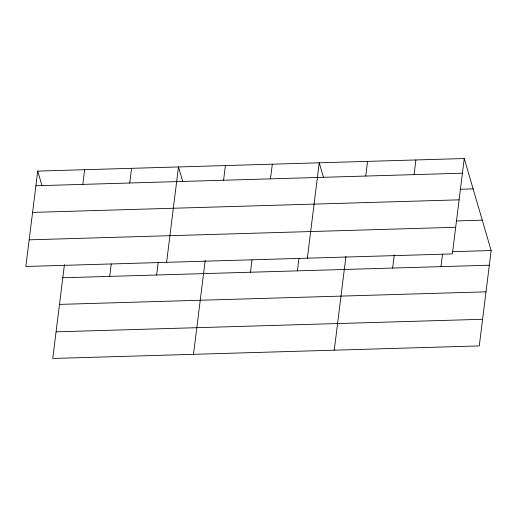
<?xml version="1.0" encoding="UTF-8"?>
<svg xmlns="http://www.w3.org/2000/svg" width="517" height="517" viewBox="0 0 517 517"><rect width="100%" height="100%" fill="white"/><g stroke="black" fill="none" stroke-linecap="round" stroke-linejoin="round"><path stroke-width="0.78" d="M37.728 171.088L25.85 266.468L452.369 253.912L464.247 158.532L37.728 171.088L41.948 185.506M64.438 264.633L52.753 358.468L479.272 345.912L491.15 250.532L464.247 158.532M82.817 184.382L84.646 169.705M109.72 276.382L111.258 264.025M129.735 183.005L131.564 168.329M156.638 275.005L158.176 262.642M166.603 262.326L178.481 166.946L182.695 181.364M193.507 354.326L205.191 260.49M223.57 180.239L225.399 165.563M250.474 272.239L252.012 259.883M270.488 178.863L272.317 164.18M297.391 270.863L298.929 258.5M307.35 258.183L319.228 162.803L323.448 177.221M334.253 350.183L345.944 256.348M365.739 176.058L367.568 161.382M392.642 268.058L394.284 254.926M414.078 174.636L415.907 159.953M440.982 266.636L442.52 254.274M35.899 185.765L462.418 173.208M460.233 189.274L473.126 188.892M32.584 212.397L459.102 199.84M456.492 220.933L482.271 220.177M29.165 239.836L455.684 227.28M452.478 251.676L491.15 250.532M62.803 277.765L489.321 265.208M59.487 304.397L486.006 291.84M56.069 331.836L482.587 319.28"/></g></svg>
